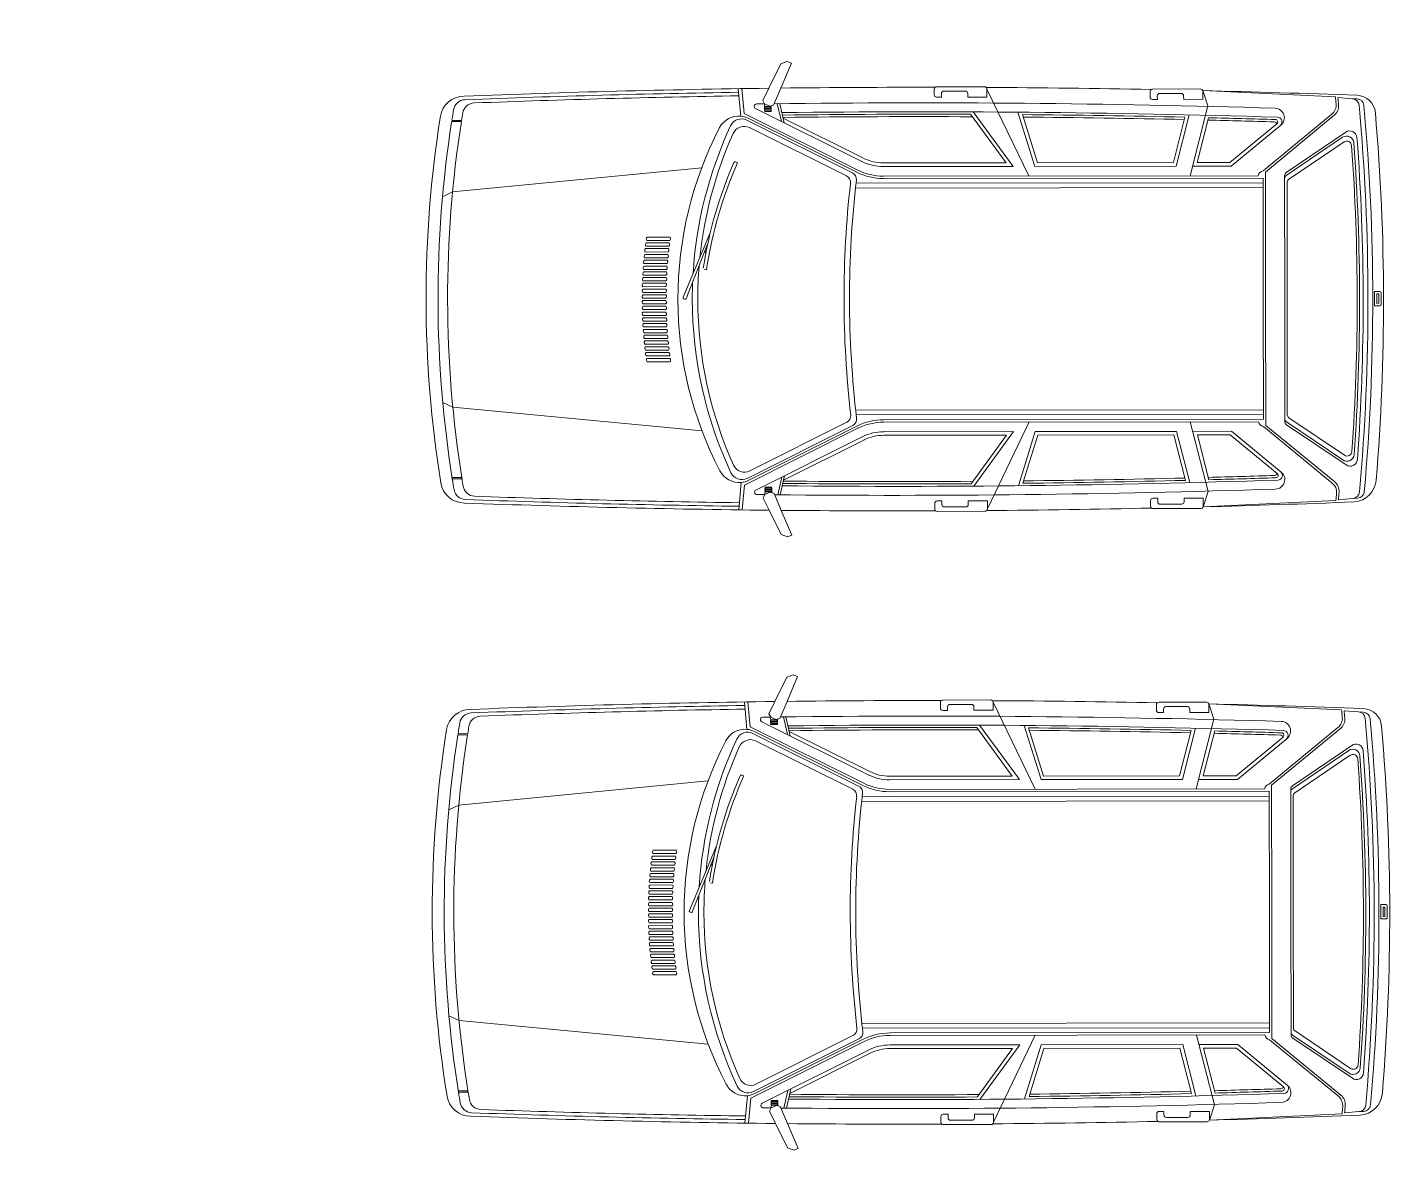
# Model space of a CAD drawing. Header units: millimetres. Extents: x 664 to 1534, y 1164 to 2765.
# Drawn here: x 689.17 to 694.86, y 1375.44 to 1380.21 of the extents above; entities that cross this region are included whole.
import ezdxf

# ---------------------------------------------------------------- set-up
doc = ezdxf.new("R2010")
doc.units = ezdxf.units.MM
doc.layers.get('0').update_dxf_attribs({"lineweight": 20})
doc.layers.add('Calçadas', color=7, linetype='Continuous', lineweight=13)

msp = doc.modelspace()

# ---------------------------------------------------------------- hatches: boundary and pattern name
at = {"layer": 'Calçadas'}
h = msp.add_hatch(dxfattribs=at)
h.set_pattern_fill('AR-SAND', color=256, scale=0.02, angle=-90, style=0)
h.set_pattern_definition([(307.5, (-540.2502, 1911.4388), (0.97882647, 0.03200063), [0, -0.77216, 0, -0.8636, 0, -0.8255]), (277.5, (-540.2502, 1911.4388), (1.4336502, -0.8990466), [0, -0.41656, 0, -0.69596, 0, -0.2667]), (237.5, (-540.2502, 1912.0636), (0.00287437, -1.58198474), [0, -0.254, 0, -0.9144, 0, -1.1938]), (227.5, (-540.2502, 1912.0636), (0.4458586, -1.5271129), [0, -0.127, 0, -0.59944, 0, -0.6858])])
h.paths.add_polyline_path([(683.4807, 1369.3206), (689.4807, 1358.0206), (689.4807, 1341.7749), (683.4807, 1330.7196), (683.4807, 1329.3387, 0.414214), (684.4807, 1328.3387), (684.9807, 1328.3387), (684.9807, 1328.6387), (684.9807, 1330.3387), (690.9807, 1341.3941), (690.9807, 1358.3941), (684.9807, 1369.6941), (684.9807, 1415.6941), (683.4807, 1415.6941)])
h.paths.add_polyline_path([(683.4807, 1294.8746), (684.9807, 1294.8746), (684.9807, 1323.3387), (684.4807, 1323.3387, 0.414214), (683.4807, 1322.3387)])

# ---------------------------------------------------------------- linework, layer by layer
for p, q in [((692.3463, 1380.0681), (692.3201, 1380.0575)), ((692.3647, 1380.0603), (692.3463, 1380.0681)), ((692.3201, 1380.0575), (692.2702, 1379.9562)), ((692.3647, 1380.0603), (692.3207, 1379.9568)), ((692.1532, 1379.8398), (692.1426, 1379.9544)), ((692.1672, 1379.8507), (692.1576, 1379.9546)), ((692.2702, 1379.9562), (692.2449, 1379.905)), ((692.3207, 1379.9568), (692.2904, 1379.8856)), ((692.9615, 1379.9524), (692.9615, 1379.9291)), ((693.1714, 1379.9626), (692.9714, 1379.9624)), ((693.1815, 1379.9527), (693.1815, 1379.9194)), ((693.1815, 1379.9527), (693.3568, 1379.5898)), ((694.0735, 1379.9531), (693.8735, 1379.9529)), ((692.2449, 1379.905), (692.2524, 1379.8907)), ((692.9915, 1379.9192), (692.9715, 1379.9192)), ((692.9915, 1379.9342), (692.9915, 1379.9192)), ((693.0915, 1379.9443), (693.0015, 1379.9442)), ((693.1015, 1379.9343), (693.1015, 1379.9193)), ((693.1815, 1379.9194), (693.1015, 1379.9193)), ((693.8635, 1379.9429), (693.8635, 1379.9196)), ((693.8936, 1379.9097), (693.8736, 1379.9096)), ((693.8935, 1379.9247), (693.8936, 1379.9097)), ((693.9935, 1379.9348), (693.9035, 1379.9347)), ((694.0035, 1379.9248), (694.0036, 1379.9098)), ((694.0836, 1379.9099), (694.0036, 1379.9098)), ((694.1044, 1379.8823), (694.0832, 1379.9463)), ((694.6375, 1379.9209), (694.0832, 1379.9463)), ((694.0835, 1379.9431), (694.0836, 1379.9099)), ((694.7076, 1379.9124), (694.6479, 1379.9176)), ((694.7075, 1379.9124), (694.7277, 1379.9116)), ((692.6445, 1379.6131), (692.1672, 1379.8507)), ((692.6623, 1379.6489), (692.2149, 1379.8717)), ((692.2523, 1379.8846), (692.2524, 1379.8907)), ((692.2745, 1379.8813), (692.2524, 1379.8907)), ((692.2789, 1379.8796), (692.2547, 1379.8796)), ((692.2784, 1379.8746), (692.2547, 1379.8746)), ((692.2784, 1379.8696), (692.2547, 1379.8696)), ((692.2784, 1379.8646), (692.2547, 1379.8646)), ((692.2784, 1379.8596), (692.2547, 1379.8596)), ((692.2745, 1379.8813), (692.2904, 1379.8856)), ((692.2809, 1379.8831), (692.2809, 1379.8816)), ((692.3058, 1379.8916), (692.3229, 1379.8179)), ((692.316, 1379.8917), (692.3345, 1379.8121)), ((693.2618, 1379.6447), (693.1134, 1379.8474)), ((693.2913, 1379.6297), (693.1247, 1379.8574)), ((693.3817, 1379.6298), (693.3111, 1379.8561)), ((693.3927, 1379.6449), (693.3299, 1379.8462)), ((694.0269, 1379.845), (693.9723, 1379.6305)), ((694.1044, 1379.8823), (694.0301, 1379.5906)), ((694.3352, 1379.6109), (694.6224, 1379.8478)), ((694.3453, 1379.6062), (694.6329, 1379.8435)), ((690.9862, 1379.8168), (690.9474, 1379.8168)), ((690.987, 1379.8218), (690.9488, 1379.8218)), ((692.6198, 1379.603), (692.1784, 1379.8228)), ((692.6376, 1379.6053), (692.1849, 1379.8307)), ((692.5952, 1379.5896), (692.1894, 1379.7916)), ((692.669, 1379.6623), (692.3301, 1379.831)), ((694.009, 1379.8354), (693.9607, 1379.6455)), ((694.1073, 1379.8331), (694.0596, 1379.6456)), ((694.1968, 1379.6458), (694.3931, 1379.8078)), ((694.2022, 1379.6308), (694.4096, 1379.8019)), ((694.4319, 1379.604), (694.6808, 1379.7727)), ((694.4319, 1379.592), (694.6674, 1379.7515)), ((694.4419, 1379.5746), (694.6738, 1379.7317)), ((690.9494, 1379.5231), (691.9904, 1379.6243)), ((692.1316, 1379.6487), (692.1398, 1379.6451)), ((692.7493, 1379.6441), (693.2618, 1379.6447)), ((692.7493, 1379.6291), (693.2913, 1379.6297)), ((693.3817, 1379.6298), (693.9723, 1379.6305)), ((693.3927, 1379.6449), (693.9607, 1379.6455)), ((694.0403, 1379.6306), (694.2022, 1379.6308)), ((694.0596, 1379.6456), (694.1968, 1379.6458)), ((692.6347, 1379.559), (694.3353, 1379.5609)), ((692.7493, 1379.5891), (694.3153, 1379.5909)), ((692.7493, 1379.5791), (694.3353, 1379.5809)), ((694.3353, 1379.5809), (694.3359, 1379.077)), ((694.3453, 1379.6062), (694.3459, 1379.077)), ((694.4253, 1379.5916), (694.4259, 1379.0771)), ((694.4353, 1379.5622), (694.4359, 1379.0771)), ((690.9494, 1379.5231), (690.9074, 1379.503)), ((692.6347, 1379.539), (694.3353, 1379.5409)), ((691.7619, 1379.3345), (691.8578, 1379.3346)), ((692.026, 1379.3527), (691.9126, 1379.0836)), ((691.7541, 1379.272), (691.8499, 1379.2721)), ((691.7554, 1379.286), (691.8513, 1379.2861)), ((691.7572, 1379.2962), (691.853, 1379.2963)), ((691.7585, 1379.3102), (691.8543, 1379.3103)), ((691.7606, 1379.3205), (691.8564, 1379.3206)), ((691.9236, 1379.0735), (692.015, 1379.3044)), ((691.7486, 1379.2133), (691.8444, 1379.2134)), ((691.7493, 1379.2236), (691.8451, 1379.2237)), ((691.7506, 1379.2376), (691.8465, 1379.2377)), ((691.7517, 1379.2478), (691.8475, 1379.2479)), ((691.753, 1379.2618), (691.8489, 1379.2619)), ((691.7461, 1379.1754), (691.8418, 1379.1755)), ((691.7461, 1379.1654), (691.842, 1379.1655)), ((691.7473, 1379.1993), (691.843, 1379.1994)), ((691.7474, 1379.1894), (691.8432, 1379.1895)), ((692.0007, 1379.1986), (692.0096, 1379.1973)), ((691.7436, 1379.1271), (691.8394, 1379.1272)), ((691.744, 1379.1026), (691.8397, 1379.1027)), ((691.7448, 1379.1514), (691.8406, 1379.1515)), ((691.7449, 1379.1411), (691.8408, 1379.1412)), ((691.7453, 1379.1166), (691.8411, 1379.1167)), ((694.801, 1379.1075), (694.8235, 1379.1076)), ((694.801, 1379.1075), (694.8011, 1379.0475)), ((694.8285, 1379.0526), (694.8285, 1379.1026)), ((691.7437, 1379.0792), (691.8395, 1379.0793)), ((691.7437, 1379.0688), (691.8395, 1379.0689)), ((691.744, 1379.0455), (691.8398, 1379.0456)), ((691.745, 1379.0932), (691.8408, 1379.0933)), ((691.745, 1379.0548), (691.8409, 1379.0549)), ((691.9153, 1379.077), (691.9236, 1379.0735)), ((694.3364, 1378.5731), (694.3359, 1379.077)), ((694.3465, 1378.5478), (694.3459, 1379.077)), ((694.4265, 1378.5626), (694.4259, 1379.0771)), ((694.4364, 1378.5921), (694.4359, 1379.0771)), ((694.8011, 1379.0475), (694.8235, 1379.0476)), ((694.811, 1379.0975), (694.8185, 1379.0976)), ((694.811, 1379.0975), (694.8111, 1379.0575)), ((694.8111, 1379.0575), (694.8185, 1379.0576)), ((694.8185, 1379.0576), (694.8185, 1379.0976)), ((691.7437, 1379.0209), (691.8395, 1379.021)), ((691.745, 1378.9966), (691.8408, 1378.9967)), ((691.7451, 1379.0069), (691.8409, 1379.007)), ((691.7454, 1379.0315), (691.8412, 1379.0316)), ((691.7463, 1378.9727), (691.8421, 1378.9728)), ((691.7464, 1378.9826), (691.8422, 1378.9827)), ((691.7476, 1378.9587), (691.8435, 1378.9588)), ((691.7476, 1378.9487), (691.8433, 1378.9488)), ((691.7489, 1378.9347), (691.8447, 1378.9348)), ((691.7497, 1378.9245), (691.8454, 1378.9246)), ((691.751, 1378.9105), (691.8468, 1378.9106)), ((691.7521, 1378.9003), (691.8479, 1378.9004)), ((691.7535, 1378.8863), (691.8493, 1378.8864)), ((691.7546, 1378.876), (691.8503, 1378.8762)), ((691.7559, 1378.862), (691.8517, 1378.8622)), ((691.7577, 1378.8518), (691.8535, 1378.8519)), ((691.7591, 1378.8378), (691.8549, 1378.8379)), ((691.7612, 1378.8276), (691.857, 1378.8277)), ((691.7625, 1378.8136), (691.8584, 1378.8137)), ((690.9504, 1378.6231), (690.9084, 1378.643)), ((690.9504, 1378.6231), (691.9917, 1378.5243)), ((692.6358, 1378.6111), (694.3364, 1378.6131)), ((692.6358, 1378.5911), (694.3364, 1378.5931)), ((692.6457, 1378.537), (692.169, 1378.2983)), ((692.6211, 1378.547), (692.1801, 1378.3262)), ((692.6389, 1378.5448), (692.1866, 1378.3183)), ((692.5963, 1378.5604), (692.191, 1378.3574)), ((692.7505, 1378.5712), (694.3364, 1378.5731)), ((692.7505, 1378.5612), (694.3165, 1378.563)), ((693.1835, 1378.1986), (693.358, 1378.5619)), ((694.1062, 1378.2711), (694.0313, 1378.5627)), ((694.3365, 1378.5431), (694.6242, 1378.3068)), ((694.3465, 1378.5478), (694.6346, 1378.3112)), ((694.4331, 1378.5623), (694.6689, 1378.4032)), ((694.4331, 1378.5502), (694.6824, 1378.3821)), ((694.443, 1378.5796), (694.6754, 1378.423)), ((692.6637, 1378.5013), (692.2167, 1378.2774)), ((692.6704, 1378.4879), (692.3319, 1378.3183)), ((692.7506, 1378.5212), (693.2926, 1378.5219)), ((692.7506, 1378.5062), (693.2631, 1378.5068)), ((693.2631, 1378.5068), (693.1152, 1378.3038)), ((693.2926, 1378.5219), (693.1265, 1378.2938)), ((693.3829, 1378.522), (693.3129, 1378.2955)), ((693.394, 1378.507), (693.3317, 1378.3055)), ((693.3829, 1378.522), (693.9736, 1378.5226)), ((693.394, 1378.507), (693.962, 1378.5076)), ((694.0108, 1378.3178), (693.962, 1378.5076)), ((694.0287, 1378.3083), (693.9736, 1378.5226)), ((694.0416, 1378.5227), (694.2034, 1378.5229)), ((694.0609, 1378.5077), (694.1981, 1378.5079)), ((694.1091, 1378.3204), (694.0609, 1378.5077)), ((694.1981, 1378.5079), (694.3948, 1378.3464)), ((694.2034, 1378.5229), (694.4113, 1378.3522)), ((690.9879, 1378.3295), (690.9491, 1378.3294)), ((690.9887, 1378.3245), (690.9505, 1378.3244)), ((692.1549, 1378.3092), (692.1446, 1378.1946)), ((692.3077, 1378.2577), (692.3246, 1378.3315)), ((692.3179, 1378.2576), (692.3362, 1378.3373)), ((692.169, 1378.2983), (692.1597, 1378.1944)), ((692.2469, 1378.2442), (692.2543, 1378.2585)), ((692.2722, 1378.1931), (692.2469, 1378.2442)), ((692.2542, 1378.2646), (692.2543, 1378.2585)), ((692.2763, 1378.2679), (692.2543, 1378.2585)), ((692.2802, 1378.2897), (692.2566, 1378.2896)), ((692.2803, 1378.2847), (692.2566, 1378.2846)), ((692.2803, 1378.2797), (692.2566, 1378.2796)), ((692.2803, 1378.2747), (692.2566, 1378.2746)), ((692.2808, 1378.2697), (692.2566, 1378.2696)), ((692.2763, 1378.2679), (692.2923, 1378.2636)), ((692.2828, 1378.2662), (692.2828, 1378.2677)), ((692.3227, 1378.1925), (692.2923, 1378.2636)), ((694.1062, 1378.2711), (694.0852, 1378.2071)), ((692.3223, 1378.0918), (692.2722, 1378.1931)), ((692.367, 1378.0892), (692.3227, 1378.1925)), ((692.9635, 1378.1984), (692.9634, 1378.2217)), ((692.9934, 1378.2317), (692.9734, 1378.2317)), ((693.1735, 1378.1887), (692.9735, 1378.1884)), ((692.9935, 1378.2167), (692.9934, 1378.2317)), ((693.0935, 1378.2068), (693.0035, 1378.2067)), ((693.1834, 1378.2319), (693.1034, 1378.2318)), ((693.1035, 1378.2168), (693.1034, 1378.2318)), ((693.1835, 1378.1987), (693.1834, 1378.2319)), ((693.8655, 1378.21), (693.8655, 1378.2333)), ((693.8955, 1378.2433), (693.8755, 1378.2433)), ((694.0755, 1378.2003), (693.8755, 1378.2)), ((693.8955, 1378.2283), (693.8955, 1378.2433)), ((693.9955, 1378.2184), (693.9055, 1378.2183)), ((694.0855, 1378.2435), (694.0055, 1378.2434)), ((694.0055, 1378.2284), (694.0055, 1378.2434)), ((694.6395, 1378.2338), (694.085, 1378.2071)), ((694.0855, 1378.2103), (694.0855, 1378.2435)), ((694.7095, 1378.2425), (694.6498, 1378.2371)), ((694.7095, 1378.2425), (694.7296, 1378.2433)), ((692.3486, 1378.0813), (692.3223, 1378.0918)), ((692.367, 1378.0892), (692.3486, 1378.0813)), ((692.3722, 1377.5059), (692.3459, 1377.4953)), ((692.3906, 1377.4981), (692.3722, 1377.5059)), ((692.3459, 1377.4953), (692.296, 1377.3939)), ((692.3906, 1377.4981), (692.3466, 1377.3946)), ((692.179, 1377.2775), (692.1685, 1377.3921)), ((692.1931, 1377.2885), (692.1835, 1377.3924)), ((692.296, 1377.3939), (692.2708, 1377.3428)), ((692.3466, 1377.3946), (692.3163, 1377.3234)), ((692.9873, 1377.3902), (692.9874, 1377.3669)), ((693.1973, 1377.4004), (692.9973, 1377.4002)), ((693.2073, 1377.3905), (693.3827, 1377.0276)), ((693.2073, 1377.3904), (693.2074, 1377.3572)), ((694.0994, 1377.3909), (693.8994, 1377.3907)), ((692.2708, 1377.3428), (692.2783, 1377.3285)), ((693.0174, 1377.3569), (692.9974, 1377.3569)), ((693.0174, 1377.3719), (693.0174, 1377.3569)), ((693.1173, 1377.3821), (693.0273, 1377.382)), ((693.1274, 1377.3721), (693.1274, 1377.3571)), ((693.2074, 1377.3572), (693.1274, 1377.3571)), ((693.8894, 1377.3807), (693.8894, 1377.3574)), ((693.9194, 1377.3474), (693.8994, 1377.3474)), ((693.9194, 1377.3624), (693.9194, 1377.3474)), ((694.0194, 1377.3725), (693.9294, 1377.3724)), ((694.0294, 1377.3626), (694.0294, 1377.3476)), ((694.1094, 1377.3477), (694.0294, 1377.3476)), ((694.6634, 1377.3587), (694.1091, 1377.384)), ((694.1303, 1377.3201), (694.1091, 1377.384)), ((694.1094, 1377.3809), (694.1094, 1377.3477)), ((694.7334, 1377.3501), (694.6738, 1377.3554)), ((694.7334, 1377.3501), (694.7536, 1377.3494)), ((692.6704, 1377.0508), (692.1931, 1377.2885)), ((692.6882, 1377.0866), (692.2408, 1377.3094)), ((692.2782, 1377.3224), (692.2783, 1377.3285)), ((692.3004, 1377.3191), (692.2783, 1377.3285)), ((692.3048, 1377.3174), (692.2806, 1377.3173)), ((692.3043, 1377.3124), (692.2806, 1377.3123)), ((692.3043, 1377.3074), (692.2806, 1377.3073)), ((692.3043, 1377.3024), (692.2806, 1377.3023)), ((692.3043, 1377.2974), (692.2806, 1377.2973)), ((692.3004, 1377.3191), (692.3163, 1377.3234)), ((692.3068, 1377.3208), (692.3068, 1377.3194)), ((692.3317, 1377.3294), (692.3488, 1377.2556)), ((692.3419, 1377.3295), (692.3604, 1377.2499)), ((693.2877, 1377.0825), (693.1393, 1377.2852)), ((693.3172, 1377.0675), (693.1506, 1377.2951)), ((693.4076, 1377.0676), (693.337, 1377.2939)), ((693.4186, 1377.0826), (693.3558, 1377.284)), ((694.0528, 1377.2828), (693.9982, 1377.0683)), ((694.1303, 1377.3201), (694.056, 1377.0284)), ((694.3611, 1377.0487), (694.6483, 1377.2856)), ((694.3711, 1377.044), (694.6587, 1377.2813)), ((691.0121, 1377.2546), (690.9733, 1377.2545)), ((691.0128, 1377.2596), (690.9747, 1377.2595)), ((692.6457, 1377.0408), (692.2042, 1377.2606)), ((692.6635, 1377.0431), (692.2108, 1377.2685)), ((692.621, 1377.0274), (692.2153, 1377.2294)), ((692.6949, 1377.1001), (692.356, 1377.2688)), ((694.0349, 1377.2732), (693.9866, 1377.0833)), ((694.1332, 1377.2709), (694.0855, 1377.0834)), ((694.2227, 1377.0835), (694.419, 1377.2455)), ((694.228, 1377.0686), (694.4355, 1377.2397)), ((694.4577, 1377.0418), (694.7067, 1377.2105)), ((694.4578, 1377.0297), (694.6933, 1377.1893)), ((694.4678, 1377.0124), (694.6997, 1377.1695)), ((690.9753, 1376.9609), (692.0163, 1377.0621)), ((692.1574, 1377.0865), (692.1657, 1377.0828)), ((692.7752, 1377.0819), (693.2877, 1377.0825)), ((692.7752, 1377.0669), (693.3172, 1377.0675)), ((693.4076, 1377.0676), (693.9982, 1377.0683)), ((693.4186, 1377.0826), (693.9866, 1377.0833)), ((694.0662, 1377.0684), (694.228, 1377.0686)), ((694.0855, 1377.0834), (694.2227, 1377.0835)), ((692.6606, 1376.9967), (694.3612, 1376.9987)), ((692.7752, 1377.0269), (694.3412, 1377.0287)), ((692.7752, 1377.0169), (694.3612, 1377.0187)), ((694.3612, 1377.0187), (694.3617, 1376.5148)), ((694.3711, 1377.044), (694.3717, 1376.5148)), ((694.4512, 1377.0294), (694.4517, 1376.5149)), ((694.4612, 1376.9999), (694.4617, 1376.5149)), ((690.9753, 1376.9609), (690.9333, 1376.9408)), ((692.6606, 1376.9767), (694.3612, 1376.9787)), ((691.7878, 1376.7722), (691.8837, 1376.7723)), ((692.0519, 1376.7904), (691.9385, 1376.5214)), ((691.78, 1376.7098), (691.8758, 1376.7099)), ((691.7813, 1376.7238), (691.8771, 1376.7239)), ((691.7831, 1376.734), (691.8789, 1376.7341)), ((691.7844, 1376.748), (691.8802, 1376.7481)), ((691.7865, 1376.7582), (691.8823, 1376.7583)), ((691.9495, 1376.5113), (692.0409, 1376.7421)), ((691.7745, 1376.6511), (691.8703, 1376.6512)), ((691.7752, 1376.6613), (691.871, 1376.6614)), ((691.7765, 1376.6753), (691.8723, 1376.6754)), ((691.7776, 1376.6856), (691.8734, 1376.6857)), ((691.7789, 1376.6996), (691.8747, 1376.6997)), ((691.7719, 1376.6131), (691.8677, 1376.6133)), ((691.772, 1376.6032), (691.8679, 1376.6033)), ((691.7732, 1376.6371), (691.8689, 1376.6372)), ((691.7733, 1376.6271), (691.8691, 1376.6273)), ((692.0266, 1376.6364), (692.0355, 1376.6351)), ((691.7695, 1376.5649), (691.8653, 1376.565)), ((691.7698, 1376.5403), (691.8656, 1376.5404)), ((691.7707, 1376.5892), (691.8665, 1376.5893)), ((691.7708, 1376.5789), (691.8666, 1376.579)), ((691.7712, 1376.5543), (691.867, 1376.5544)), ((694.8269, 1376.5453), (694.827, 1376.4853)), ((694.8269, 1376.5453), (694.8493, 1376.5453)), ((694.8544, 1376.4903), (694.8544, 1376.5403)), ((691.7696, 1376.517), (691.8653, 1376.5171)), ((691.7696, 1376.5066), (691.8653, 1376.5067)), ((691.7699, 1376.4832), (691.8657, 1376.4834)), ((691.7709, 1376.531), (691.8667, 1376.5311)), ((691.7709, 1376.4926), (691.8667, 1376.4927)), ((691.9412, 1376.5148), (691.9495, 1376.5113)), ((694.3623, 1376.0108), (694.3617, 1376.5148)), ((694.3724, 1375.9856), (694.3717, 1376.5148)), ((694.4523, 1376.0004), (694.4517, 1376.5149)), ((694.4623, 1376.0298), (694.4617, 1376.5149)), ((694.827, 1376.4853), (694.8494, 1376.4853)), ((694.8369, 1376.5353), (694.8369, 1376.4953)), ((694.8369, 1376.5353), (694.8444, 1376.5353)), ((694.8369, 1376.4953), (694.8444, 1376.4953)), ((694.8444, 1376.4953), (694.8444, 1376.5353)), ((691.7696, 1376.4587), (691.8654, 1376.4588)), ((691.7709, 1376.4344), (691.8667, 1376.4345)), ((691.771, 1376.4447), (691.8668, 1376.4448)), ((691.7713, 1376.4692), (691.8671, 1376.4694)), ((691.7722, 1376.4204), (691.8681, 1376.4205)), ((691.7722, 1376.4104), (691.8679, 1376.4105)), ((691.7734, 1376.3865), (691.8692, 1376.3866)), ((691.7735, 1376.3964), (691.8693, 1376.3965)), ((691.7748, 1376.3725), (691.8706, 1376.3726)), ((691.7755, 1376.3622), (691.8713, 1376.3624)), ((691.7769, 1376.3482), (691.8727, 1376.3484)), ((691.778, 1376.338), (691.8738, 1376.3381)), ((691.7793, 1376.324), (691.8752, 1376.3241)), ((691.7805, 1376.3138), (691.8762, 1376.3139)), ((691.7818, 1376.2998), (691.8776, 1376.2999)), ((691.7836, 1376.2896), (691.8794, 1376.2897)), ((691.7849, 1376.2756), (691.8808, 1376.2757)), ((691.7871, 1376.2654), (691.8829, 1376.2655)), ((691.7884, 1376.2514), (691.8843, 1376.2515)), ((690.9763, 1376.0609), (690.9343, 1376.0808)), ((690.9763, 1376.0609), (692.0176, 1375.9621)), ((692.6617, 1376.0489), (694.3623, 1376.0508)), ((692.6617, 1376.0289), (694.3623, 1376.0308)), ((692.6716, 1375.9748), (692.1949, 1375.7361)), ((692.6469, 1375.9848), (692.206, 1375.764)), ((692.6647, 1375.9825), (692.2125, 1375.7561)), ((692.6222, 1375.9982), (692.2169, 1375.7952)), ((692.7764, 1376.009), (694.3623, 1376.0108)), ((692.7764, 1375.999), (694.3423, 1376.0008)), ((693.2094, 1375.6364), (693.3838, 1375.9997)), ((694.1321, 1375.7089), (694.0572, 1376.0005)), ((694.3624, 1375.9808), (694.6501, 1375.7446)), ((694.3724, 1375.9856), (694.6605, 1375.7489)), ((694.4589, 1376), (694.6948, 1375.841)), ((694.459, 1375.988), (694.7083, 1375.8199)), ((694.4689, 1376.0174), (694.7012, 1375.8608)), ((692.6895, 1375.939), (692.2426, 1375.7152)), ((692.6963, 1375.9256), (692.3577, 1375.7561)), ((692.7764, 1375.959), (693.3185, 1375.9596)), ((692.7765, 1375.944), (693.289, 1375.9446)), ((693.289, 1375.9446), (693.141, 1375.7415)), ((693.3185, 1375.9596), (693.1524, 1375.7316)), ((693.4088, 1375.9597), (693.3388, 1375.7333)), ((693.4199, 1375.9447), (693.3576, 1375.7432)), ((693.4088, 1375.9597), (693.9995, 1375.9604)), ((693.4199, 1375.9447), (693.9879, 1375.9454)), ((694.0366, 1375.7556), (693.9879, 1375.9454)), ((694.0546, 1375.7461), (693.9995, 1375.9604)), ((694.0675, 1375.9605), (694.2293, 1375.9607)), ((694.0868, 1375.9455), (694.224, 1375.9457)), ((694.1349, 1375.7581), (694.0868, 1375.9455)), ((694.224, 1375.9457), (694.4207, 1375.7841)), ((694.2293, 1375.9607), (694.4372, 1375.79)), ((691.0138, 1375.7672), (690.975, 1375.7672)), ((691.0146, 1375.7622), (690.9764, 1375.7622)), ((692.1808, 1375.747), (692.1705, 1375.6324)), ((692.3336, 1375.6955), (692.3505, 1375.7693)), ((692.3438, 1375.6954), (692.3621, 1375.7751)), ((692.1949, 1375.7361), (692.1855, 1375.6322)), ((692.2727, 1375.682), (692.2802, 1375.6963)), ((692.28, 1375.7023), (692.2802, 1375.6963)), ((692.3022, 1375.7057), (692.2802, 1375.6963)), ((692.3061, 1375.7274), (692.2824, 1375.7274)), ((692.3061, 1375.7224), (692.2824, 1375.7224)), ((692.3061, 1375.7174), (692.2824, 1375.7174)), ((692.3061, 1375.7124), (692.2825, 1375.7124)), ((692.3067, 1375.7074), (692.2825, 1375.7074)), ((692.3022, 1375.7057), (692.3182, 1375.7014)), ((692.3087, 1375.704), (692.3087, 1375.7054)), ((692.3486, 1375.6303), (692.3182, 1375.7014)), ((694.1321, 1375.7089), (694.1111, 1375.6449)), ((692.2981, 1375.6308), (692.2727, 1375.682)), ((692.3482, 1375.5296), (692.2981, 1375.6308)), ((692.3929, 1375.5269), (692.3486, 1375.6303)), ((692.9894, 1375.6362), (692.9893, 1375.6595)), ((693.0193, 1375.6695), (692.9993, 1375.6695)), ((693.1994, 1375.6264), (692.9994, 1375.6262)), ((693.0193, 1375.6545), (693.0193, 1375.6695)), ((693.1193, 1375.6446), (693.0293, 1375.6445)), ((693.2093, 1375.6697), (693.1293, 1375.6696)), ((693.1293, 1375.6546), (693.1293, 1375.6696)), ((693.2094, 1375.6365), (693.2093, 1375.6697)), ((693.8914, 1375.6478), (693.8914, 1375.671)), ((693.9214, 1375.6811), (693.9014, 1375.6811)), ((694.1014, 1375.638), (693.9014, 1375.6378)), ((693.9214, 1375.6661), (693.9214, 1375.6811)), ((694.0214, 1375.6562), (693.9314, 1375.6561)), ((694.1114, 1375.6813), (694.0314, 1375.6812)), ((694.0314, 1375.6662), (694.0314, 1375.6812)), ((694.6654, 1375.6715), (694.1109, 1375.6449)), ((694.1114, 1375.648), (694.1114, 1375.6813)), ((694.7354, 1375.6803), (694.6757, 1375.6749)), ((694.7354, 1375.6803), (694.7555, 1375.681)), ((692.3745, 1375.5191), (692.3482, 1375.5296)), ((692.3929, 1375.5269), (692.3745, 1375.5191))]:
    msp.add_line(p, q)
for centre, radius, start, end in [((692.9083, 1330.812), 49.1483, 90.74391, 92.22845), ((692.9083, 1330.812), 49.1483, 89.93352, 90.68498), ((692.9715, 1379.9524), 0.01, 128.0216, 180.066), ((692.9715, 1379.9524), 0.01, 90.066, 128.0216), ((693.1715, 1379.9526), 0.01, 43.9208, 90.066), ((692.9083, 1330.812), 49.1483, 88.88156, 89.68478), ((693.1715, 1379.9526), 0.01, 0.066, 43.9208), ((693.8735, 1379.9429), 0.01, 90.066, 126.2838), ((694.0735, 1379.9431), 0.01, 18.3775, 90.066), ((690.9973, 1379.8232), 0.1, 90.066, 170.9893), ((691.003, 1379.8583), 0.05, 92.2246, 170.5598), ((691.0413, 1379.8448), 0.05, 92.1805, 170.6458), ((692.9083, 1330.812), 49.1333, 90.8913, 92.22459), ((692.9083, 1330.812), 49.1183, 90.88996, 92.18051), ((692.8982, 1330.812), 49.0833, 88.26376, 90.70656), ((692.9715, 1379.9292), 0.01, 180.066, 270.066), ((693.0015, 1379.9342), 0.01, 90.066, 180.066), ((693.0915, 1379.9343), 0.01, 0.066, 90.066), ((693.8735, 1379.9429), 0.01, 126.2838, 180.066), ((693.8735, 1379.9196), 0.01, 180.066, 270.066), ((693.9035, 1379.9247), 0.01, 90.066, 180.066), ((693.9935, 1379.9248), 0.01, 0.066, 90.066), ((694.0735, 1379.9431), 0.01, 0.066, 18.3775), ((692.9083, 1330.812), 49.1483, 87.87851, 88.63038), ((685.7874, 1379.0671), 8.8912, 5.3169, 5.5102), ((685.7874, 1379.0671), 8.9012, 5.28263, 5.48245), ((694.7064, 1379.8824), 0.03, 5.2225, 87.9013), ((694.7247, 1379.8467), 0.08, 4.9849, 87.8785), ((694.7266, 1379.8816), 0.03, 5.2061, 87.8778), ((695.6928, 1379.0786), 4.8542, 170.9893, 189.1427), ((695.6928, 1379.0786), 4.8042, 170.5598, 171.0728), ((695.6928, 1379.0786), 4.7642, 170.6458, 171.0248), ((692.1448, 1379.7502), 0.09, 84.6596, 152.6356), ((692.1448, 1379.7502), 0.09, 63.5314, 84.6596), ((692.2193, 1379.8806), 0.01, 90.7927, 243.5314), ((692.8982, 1330.812), 49.0833, 90.75414, 90.79269), ((692.2547, 1379.8771), 0.0025, 90.066, 270.066), ((692.2547, 1379.8721), 0.0025, 90.066, 270.066), ((692.2547, 1379.8671), 0.0025, 90.066, 270.066), ((692.2547, 1379.8621), 0.0025, 90.066, 270.066), ((692.2573, 1379.8846), 0.005, 179.1518, 270.066), ((692.2784, 1379.8771), 0.0025, 270.066, 90.066), ((692.2784, 1379.8721), 0.0025, 270.066, 90.066), ((692.2784, 1379.8671), 0.0025, 270.066, 90.066), ((692.2784, 1379.8621), 0.0025, 270.066, 90.066), ((692.2789, 1379.8816), 0.002, 270.066, 0.066), ((692.9083, 1330.7994), 49.0583, 88.26347, 90.68155), ((692.9083, 1330.7994), 49.0483, 89.76032, 90.67899), ((692.9083, 1330.7994), 49.0383, 89.75169, 90.67642), ((692.9083, 1330.7994), 49.0483, 88.71406, 89.50734), ((694.3842, 1379.8328), 0.04, 309.5229, 88.2638), ((694.5906, 1379.8864), 0.05, 309.5229, 5.3169), ((694.601, 1379.8821), 0.05, 309.5229, 5.2826), ((685.7874, 1379.0671), 8.9862, 0.06601, 5.22254), ((685.7874, 1379.0671), 9.0062, 0.06601, 5.20611), ((685.7874, 1379.0671), 9.0512, 0.06601, 4.9849), ((695.6928, 1379.0786), 4.8042, 171.1815, 189.1427), ((695.6928, 1379.0786), 4.7642, 171.0857, 189.1427), ((690.9474, 1379.8148), 0.002, 90.066, 171.1815), ((690.9488, 1379.8238), 0.002, 171.0728, 270.066), ((693.4474, 1379.076), 1.5567, 152.6356, 180.066), ((693.6631, 1379.0762), 1.7124, 155.0277, 176.4735), ((692.1561, 1379.7781), 0.05, 63.5314, 155.0277), ((692.1671, 1379.7469), 0.05, 63.5314, 155.853), ((692.9083, 1330.7994), 49.0383, 88.71676, 89.50359), ((692.915, 1330.7994), 49.0383, 88.28565, 88.60974), ((692.9083, 1330.7994), 49.0483, 88.27232, 88.5992), ((694.3818, 1379.8058), 0.01, 4.7978, 88.2857), ((694.3867, 1379.8155), 0.01, 309.5229, 88.2723), ((694.3943, 1379.8152), 0.02, 309.5229, 88.2635), ((693.6631, 1379.0762), 1.6894, 155.853, 174.1101), ((694.6842, 1379.7267), 0.03, 4.2397, 124.1163), ((694.6851, 1379.7152), 0.02, 4.1656, 124.1163), ((694.6977, 1379.7479), 0.03, 4.3688, 124.1163), ((685.7874, 1379.0671), 8.9512, 0.06601, 4.23965), ((685.7874, 1379.0671), 8.9662, 0.06601, 4.36876), ((685.7874, 1379.0671), 8.9412, 0.06601, 4.16556), ((693.7678, 1378.9289), 1.7926, 156.4149, 171.1604), ((693.762, 1378.9306), 1.7726, 156.229, 171.3464), ((692.1295, 1379.6441), 0.005, 66.2547, 156.4149), ((692.7491, 1379.8291), 0.24, 243.5314, 270.066), ((692.7491, 1379.8291), 0.2, 243.5314, 270.066), ((692.7491, 1379.8291), 0.185, 243.5314, 270.066), ((694.3408, 1379.5855), 0.0261, 102.195, 167.9371), ((696.8652, 1379.0799), 4.2805, 173.5687, 180.066), ((692.5818, 1379.5627), 0.03, 353.5687, 63.5314), ((696.8652, 1379.0799), 4.2575, 173.3538, 180.066), ((692.6065, 1379.5761), 0.03, 353.3538, 63.5314), ((692.7491, 1379.8291), 0.25, 243.5314, 270.066), ((694.4403, 1379.5916), 0.015, 124.1163, 180.066), ((694.4403, 1379.5795), 0.015, 124.1163, 180.066), ((694.4503, 1379.5622), 0.015, 124.1163, 180.066), ((691.7694, 1379.3267), 0.0108, 133.9325, 215.3445), ((691.8491, 1379.3283), 0.0107, 313.2004, 35.6306), ((691.7629, 1379.2782), 0.0108, 133.9325, 215.3445), ((691.766, 1379.3025), 0.0108, 133.9325, 215.3445), ((691.8426, 1379.2799), 0.0107, 313.2004, 35.6306), ((691.8457, 1379.3041), 0.0107, 313.2004, 35.6306), ((692.0106, 1379.274), 0.005, 171.1604, 261.3207), ((691.7561, 1379.2056), 0.0108, 133.9325, 215.3445), ((691.7581, 1379.2298), 0.0108, 133.9325, 215.3445), ((691.7605, 1379.254), 0.0108, 133.9325, 215.3445), ((691.8357, 1379.2072), 0.0107, 313.2004, 35.6306), ((691.8378, 1379.2315), 0.0107, 313.2004, 35.6306), ((691.8402, 1379.2557), 0.0107, 313.2004, 35.6306), ((693.6631, 1379.0762), 1.6894, 175.3121, 180.066), ((691.7536, 1379.1576), 0.0108, 133.9325, 215.3445), ((691.7548, 1379.1816), 0.0108, 133.9325, 215.3445), ((691.8333, 1379.1593), 0.0107, 313.2004, 35.6306), ((691.8345, 1379.1833), 0.0107, 313.2004, 35.6306), ((691.7524, 1379.1334), 0.0108, 133.9325, 215.3445), ((691.7528, 1379.1088), 0.0108, 133.9325, 215.3445), ((691.8321, 1379.135), 0.0107, 313.2004, 35.6306), ((691.8324, 1379.1104), 0.0107, 313.2004, 35.6306), ((693.6631, 1379.0762), 1.7124, 177.6818, 180.066), ((694.8235, 1379.1026), 0.005, 0.066, 90.066), ((691.7525, 1379.0854), 0.0108, 133.9325, 215.3445), ((691.7525, 1379.0626), 0.0108, 144.7875, 226.1995), ((691.7528, 1379.0393), 0.0108, 144.7875, 226.1995), ((691.8321, 1379.0871), 0.0107, 313.2004, 35.6306), ((691.8322, 1379.0611), 0.0107, 324.5014, 46.9316), ((691.8325, 1379.0378), 0.0107, 324.5014, 46.9316), ((693.4474, 1379.076), 1.5567, 180.066, 207.4964), ((691.9172, 1379.0816), 0.005, 157.1443, 247.1443), ((693.6631, 1379.0762), 1.7124, 180.066, 205.1043), ((693.6631, 1379.0762), 1.6894, 180.066, 204.279), ((696.8652, 1379.0799), 4.2805, 180.066, 186.5633), ((696.8652, 1379.0799), 4.2575, 180.066, 186.7782), ((685.7874, 1379.0671), 8.9412, 355.96647, 0.06601), ((685.7874, 1379.0671), 8.9512, 355.89238, 0.06601), ((685.7874, 1379.0671), 8.9662, 355.76327, 0.06601), ((685.7874, 1379.0671), 8.9862, 354.90949, 0.06601), ((685.7874, 1379.0671), 9.0062, 354.92592, 0.06601), ((685.7874, 1379.0671), 9.0512, 355.25973, 0.06601), ((694.8235, 1379.0526), 0.005, 270.066, 0.066), ((691.7525, 1379.0147), 0.0108, 144.7875, 226.1995), ((691.7538, 1378.9904), 0.0108, 144.7875, 226.1995), ((691.8322, 1379.0132), 0.0107, 324.5014, 46.9316), ((691.8335, 1378.9889), 0.0107, 324.5014, 46.9316), ((691.7551, 1378.9664), 0.0108, 144.7875, 226.1995), ((691.7564, 1378.9425), 0.0108, 144.7875, 226.1995), ((691.8348, 1378.965), 0.0107, 324.5014, 46.9316), ((691.836, 1378.941), 0.0107, 324.5014, 46.9316), ((691.7585, 1378.9183), 0.0108, 144.7875, 226.1995), ((691.7609, 1378.894), 0.0108, 144.7875, 226.1995), ((691.7634, 1378.8698), 0.0108, 144.7875, 226.1995), ((691.8382, 1378.9168), 0.0107, 324.5014, 46.9316), ((691.8406, 1378.8926), 0.0107, 324.5014, 46.9316), ((691.8431, 1378.8684), 0.0107, 324.5014, 46.9316), ((691.7665, 1378.8456), 0.0108, 144.7875, 226.1995), ((691.77, 1378.8214), 0.0108, 144.7875, 226.1995), ((691.8462, 1378.8441), 0.0107, 324.5014, 46.9316), ((691.8497, 1378.8199), 0.0107, 324.5014, 46.9316), ((692.5829, 1378.5872), 0.03, 296.6006, 6.5633), ((694.4514, 1378.5921), 0.015, 180.066, 236.0157), ((692.6076, 1378.5739), 0.03, 296.6006, 6.7782), ((692.7508, 1378.3212), 0.25, 90.066, 116.6006), ((692.7508, 1378.3212), 0.24, 90.066, 116.6006), ((694.3419, 1378.5685), 0.0261, 192.195, 257.9371), ((694.4414, 1378.5747), 0.015, 180.066, 236.0157), ((694.4415, 1378.5626), 0.015, 180.066, 236.0157), ((692.7508, 1378.3212), 0.2, 90.066, 116.6006), ((692.7508, 1378.3212), 0.185, 90.066, 116.6006), ((694.6857, 1378.4281), 0.03, 236.0157, 355.8924), ((694.6865, 1378.4396), 0.02, 236.0157, 355.9665), ((692.1687, 1378.4021), 0.05, 204.279, 296.6006), ((694.6992, 1378.407), 0.03, 236.0157, 355.7633), ((690.999, 1378.3232), 0.1, 189.1427, 270.066), ((690.999, 1378.3232), 0.1, 189.1427, 270.066), ((690.9491, 1378.3314), 0.002, 188.9505, 270.066), ((690.9505, 1378.3224), 0.002, 90.066, 189.0592), ((695.6928, 1379.0786), 4.8042, 189.0592, 189.5722), ((695.6928, 1379.0786), 4.7642, 189.1072, 189.4863), ((692.1463, 1378.3988), 0.09, 207.4964, 275.4724), ((692.1577, 1378.3709), 0.05, 205.1043, 296.6006), ((692.1463, 1378.3988), 0.09, 275.4724, 296.6006), ((692.797, 1427.3511), 49.0583, 269.45048, 271.86856), ((692.797, 1427.3511), 49.0483, 269.45304, 270.37171), ((692.797, 1427.3511), 49.0383, 269.45561, 270.38034), ((692.797, 1427.3511), 49.0483, 270.62469, 271.41797), ((692.797, 1427.3511), 49.0383, 270.62844, 271.41527), ((692.8038, 1427.3512), 49.0383, 271.52229, 271.84638), ((692.797, 1427.3511), 49.0483, 271.53283, 271.8597), ((694.3835, 1378.3483), 0.01, 271.8464, 355.3343), ((694.3859, 1378.3213), 0.04, 271.8683, 50.6091), ((694.3884, 1378.3387), 0.01, 271.8597, 50.6091), ((694.396, 1378.3389), 0.02, 271.8686, 50.6091), ((694.5925, 1378.2682), 0.05, 354.8151, 50.6091), ((694.6029, 1378.2725), 0.05, 354.8494, 50.6091), ((694.708, 1378.3274), 0.1, 274.3997, 355.2597), ((691.0048, 1378.288), 0.05, 189.5722, 267.9074), ((691.0431, 1378.3016), 0.05, 189.4863, 267.9515), ((692.797, 1427.3386), 49.1183, 267.95151, 269.24207), ((692.2212, 1378.2685), 0.01, 116.6006, 269.3393), ((692.787, 1427.3386), 49.0833, 269.33934, 269.37789), ((692.2566, 1378.2871), 0.0025, 90.066, 270.066), ((692.2566, 1378.2821), 0.0025, 90.066, 270.066), ((692.2566, 1378.2771), 0.0025, 90.066, 270.066), ((692.2566, 1378.2721), 0.0025, 90.066, 270.066), ((692.2592, 1378.2646), 0.005, 90.066, 180.9802), ((692.2802, 1378.2872), 0.0025, 270.066, 90.066), ((692.2803, 1378.2822), 0.0025, 270.066, 90.066), ((692.2803, 1378.2772), 0.0025, 270.066, 90.066), ((692.2803, 1378.2722), 0.0025, 270.066, 90.066), ((692.2808, 1378.2677), 0.002, 0.066, 90.066), ((692.787, 1427.3386), 49.0833, 269.42547, 271.86827), ((685.7874, 1379.0671), 8.8912, 354.62182, 354.81513), ((685.7874, 1379.0671), 8.9012, 354.64958, 354.8494), ((694.7083, 1378.2725), 0.03, 272.2307, 354.9095), ((694.7285, 1378.2733), 0.03, 272.2542, 354.9259), ((692.797, 1427.3386), 49.1483, 267.90358, 269.38812), ((692.797, 1427.3386), 49.1333, 267.90744, 269.24073), ((692.797, 1427.3386), 49.1483, 269.44705, 270.19851), ((692.9734, 1378.2217), 0.01, 90.066, 180.066), ((692.9735, 1378.1984), 0.01, 180.066, 232.1104), ((692.9735, 1378.1984), 0.01, 232.1104, 270.066), ((693.0035, 1378.2167), 0.01, 180.066, 270.066), ((693.0935, 1378.2168), 0.01, 270.066, 0.066), ((693.1735, 1378.1987), 0.01, 270.066, 316.2112), ((692.797, 1427.3386), 49.1483, 270.44725, 271.25047), ((693.1735, 1378.1987), 0.01, 316.2112, 0.066), ((693.8755, 1378.2333), 0.01, 90.066, 180.066), ((693.8755, 1378.21), 0.01, 180.066, 233.8482), ((693.8755, 1378.21), 0.01, 233.8482, 270.066), ((693.9055, 1378.2283), 0.01, 180.066, 270.066), ((693.9955, 1378.2284), 0.01, 270.066, 0.066), ((694.0755, 1378.2103), 0.01, 270.066, 341.7545), ((692.797, 1427.3386), 49.1483, 271.50165, 272.23727), ((694.0755, 1378.2103), 0.01, 341.7545, 0.066), ((692.9341, 1328.2498), 49.1483, 90.74391, 92.22845), ((692.9341, 1328.2498), 49.1483, 89.93352, 90.68498), ((692.9973, 1377.3902), 0.01, 128.0216, 180.066), ((692.9973, 1377.3902), 0.01, 90.066, 128.0216), ((693.1973, 1377.3904), 0.01, 43.9208, 90.066), ((693.1973, 1377.3904), 0.01, 0.066, 43.9208), ((692.9341, 1328.2498), 49.1483, 88.88156, 89.68478), ((693.8994, 1377.3807), 0.01, 90.066, 126.2838), ((694.0994, 1377.3809), 0.01, 18.3775, 90.066), ((691.0232, 1377.2609), 0.1, 90.066, 170.9893), ((691.0289, 1377.2961), 0.05, 92.2246, 170.5598), ((692.9341, 1328.2498), 49.1333, 90.8913, 92.22459), ((692.9341, 1328.2498), 49.1183, 90.88996, 92.18051), ((692.9974, 1377.3669), 0.01, 180.066, 270.066), ((693.0274, 1377.372), 0.01, 90.066, 180.066), ((693.1174, 1377.3721), 0.01, 0.066, 90.066), ((693.8994, 1377.3807), 0.01, 126.2838, 180.066), ((693.8994, 1377.3574), 0.01, 180.066, 270.066), ((693.9294, 1377.3624), 0.01, 90.066, 180.066), ((694.0194, 1377.3625), 0.01, 0.066, 90.066), ((692.9341, 1328.2498), 49.1483, 87.87851, 88.63038), ((694.0994, 1377.3809), 0.01, 0.066, 18.3775), ((685.8133, 1376.5049), 8.8912, 5.3169, 5.5102), ((685.8133, 1376.5049), 8.9012, 5.28263, 5.48245), ((694.7323, 1377.3202), 0.03, 5.2225, 87.9013), ((694.7506, 1377.2845), 0.08, 4.9849, 87.8785), ((694.7525, 1377.3194), 0.03, 5.2061, 87.8778), ((695.7187, 1376.5163), 4.8542, 170.9893, 189.1427), ((695.7187, 1376.5163), 4.8042, 170.5598, 171.0728), ((695.7187, 1376.5163), 4.7642, 170.6458, 171.0248), ((691.0672, 1377.2826), 0.05, 92.1805, 170.6458), ((692.1707, 1377.1879), 0.09, 84.6596, 152.6356), ((692.1707, 1377.1879), 0.09, 63.5314, 84.6596), ((692.2452, 1377.3184), 0.01, 90.7927, 243.5314), ((692.9241, 1328.2498), 49.0833, 90.75414, 90.79269), ((692.2806, 1377.3148), 0.0025, 90.066, 270.066), ((692.2806, 1377.3098), 0.0025, 90.066, 270.066), ((692.2806, 1377.3048), 0.0025, 90.066, 270.066), ((692.2806, 1377.2998), 0.0025, 90.066, 270.066), ((692.2832, 1377.3223), 0.005, 179.1518, 270.066), ((692.3043, 1377.3149), 0.0025, 270.066, 90.066), ((692.3043, 1377.3099), 0.0025, 270.066, 90.066), ((692.3043, 1377.3049), 0.0025, 270.066, 90.066), ((692.3043, 1377.2999), 0.0025, 270.066, 90.066), ((692.3048, 1377.3194), 0.002, 270.066, 0.066), ((692.9241, 1328.2498), 49.0833, 88.26376, 90.70656), ((692.9342, 1328.2372), 49.0583, 88.26347, 90.68155), ((692.9342, 1328.2372), 49.0483, 89.76032, 90.67899), ((692.9342, 1328.2372), 49.0483, 88.71406, 89.50734), ((694.4101, 1377.2706), 0.04, 309.5229, 88.2638), ((694.6165, 1377.3242), 0.05, 309.5229, 5.3169), ((694.6269, 1377.3198), 0.05, 309.5229, 5.2826), ((685.8133, 1376.5049), 8.9862, 0.06601, 5.22254), ((685.8133, 1376.5049), 9.0062, 0.06601, 5.20611), ((685.8133, 1376.5049), 9.0512, 0.06601, 4.9849), ((695.7187, 1376.5163), 4.8042, 171.1815, 189.1427), ((695.7187, 1376.5163), 4.7642, 171.0857, 189.1427), ((690.9733, 1377.2525), 0.002, 90.066, 171.1815), ((690.9747, 1377.2615), 0.002, 171.0728, 270.066), ((693.4733, 1376.5137), 1.5567, 152.6356, 180.066), ((693.6889, 1376.514), 1.7124, 155.0277, 176.4735), ((692.182, 1377.2158), 0.05, 63.5314, 155.0277), ((692.193, 1377.1846), 0.05, 63.5314, 155.853), ((692.9342, 1328.2372), 49.0383, 89.75169, 90.67642), ((692.9342, 1328.2372), 49.0383, 88.71676, 89.50359), ((692.9409, 1328.2372), 49.0383, 88.28565, 88.60974), ((692.9342, 1328.2372), 49.0483, 88.27232, 88.5992), ((694.4077, 1377.2436), 0.01, 4.7978, 88.2857), ((694.4126, 1377.2532), 0.01, 309.5229, 88.2723), ((694.4202, 1377.253), 0.02, 309.5229, 88.2635), ((693.6889, 1376.514), 1.6894, 155.853, 174.1101), ((694.7101, 1377.1645), 0.03, 4.2397, 124.1163), ((694.7109, 1377.1529), 0.02, 4.1656, 124.1163), ((694.7235, 1377.1856), 0.03, 4.3688, 124.1163), ((685.8133, 1376.5049), 8.9512, 0.06601, 4.23965), ((685.8133, 1376.5049), 8.9662, 0.06601, 4.36876), ((685.8133, 1376.5049), 8.9412, 0.06601, 4.16556), ((693.7937, 1376.3667), 1.7926, 156.4149, 171.1604), ((693.7878, 1376.3684), 1.7726, 156.229, 171.3464), ((692.1554, 1377.0819), 0.005, 66.2547, 156.4149), ((692.7749, 1377.2669), 0.24, 243.5314, 270.066), ((692.7749, 1377.2669), 0.2, 243.5314, 270.066), ((692.7749, 1377.2669), 0.185, 243.5314, 270.066), ((694.3666, 1377.0232), 0.0261, 102.195, 167.9371), ((696.8911, 1376.5177), 4.2805, 173.5687, 180.066), ((692.6077, 1377.0005), 0.03, 353.5687, 63.5314), ((696.8911, 1376.5177), 4.2575, 173.3538, 180.066), ((692.6324, 1377.0139), 0.03, 353.3538, 63.5314), ((692.7749, 1377.2669), 0.25, 243.5314, 270.066), ((694.4662, 1377.0294), 0.015, 124.1163, 180.066), ((694.4662, 1377.0173), 0.015, 124.1163, 180.066), ((694.4762, 1376.9999), 0.015, 124.1163, 180.066), ((691.7953, 1376.7645), 0.0108, 133.9325, 215.3445), ((691.875, 1376.7661), 0.0107, 313.2004, 35.6306), ((691.7888, 1376.716), 0.0108, 133.9325, 215.3445), ((691.7919, 1376.7402), 0.0108, 133.9325, 215.3445), ((691.8685, 1376.7177), 0.0107, 313.2004, 35.6306), ((691.8716, 1376.7419), 0.0107, 313.2004, 35.6306), ((692.0365, 1376.7118), 0.005, 171.1604, 261.3207), ((691.7819, 1376.6433), 0.0108, 133.9325, 215.3445), ((691.784, 1376.6676), 0.0108, 133.9325, 215.3445), ((691.7864, 1376.6918), 0.0108, 133.9325, 215.3445), ((691.8616, 1376.645), 0.0107, 313.2004, 35.6306), ((691.8637, 1376.6692), 0.0107, 313.2004, 35.6306), ((691.8661, 1376.6934), 0.0107, 313.2004, 35.6306), ((693.6889, 1376.514), 1.6894, 175.3121, 180.066), ((691.7795, 1376.5954), 0.0108, 133.9325, 215.3445), ((691.7807, 1376.6194), 0.0108, 133.9325, 215.3445), ((691.8592, 1376.5971), 0.0107, 313.2004, 35.6306), ((691.8604, 1376.621), 0.0107, 313.2004, 35.6306), ((691.7783, 1376.5711), 0.0108, 133.9325, 215.3445), ((691.7786, 1376.5466), 0.0108, 133.9325, 215.3445), ((691.858, 1376.5728), 0.0107, 313.2004, 35.6306), ((691.8583, 1376.5482), 0.0107, 313.2004, 35.6306), ((693.6889, 1376.514), 1.7124, 177.6818, 180.066), ((694.8494, 1376.5403), 0.005, 0.066, 90.066), ((691.7784, 1376.5232), 0.0108, 133.9325, 215.3445), ((691.7784, 1376.5004), 0.0108, 144.7875, 226.1995), ((691.7787, 1376.477), 0.0108, 144.7875, 226.1995), ((691.858, 1376.5249), 0.0107, 313.2004, 35.6306), ((691.8581, 1376.4989), 0.0107, 324.5014, 46.9316), ((691.8584, 1376.4756), 0.0107, 324.5014, 46.9316), ((693.4733, 1376.5137), 1.5567, 180.066, 207.4964), ((691.9431, 1376.5194), 0.005, 157.1443, 247.1443), ((693.6889, 1376.514), 1.7124, 180.066, 205.1043), ((693.6889, 1376.514), 1.6894, 180.066, 204.279), ((696.8911, 1376.5177), 4.2805, 180.066, 186.5633), ((696.8911, 1376.5177), 4.2575, 180.066, 186.7782), ((685.8133, 1376.5049), 8.9412, 355.96647, 0.06601), ((685.8133, 1376.5049), 8.9512, 355.89238, 0.06601), ((685.8133, 1376.5049), 8.9662, 355.76327, 0.06601), ((685.8133, 1376.5049), 8.9862, 354.90949, 0.06601), ((685.8133, 1376.5049), 9.0062, 354.92592, 0.06601), ((685.8133, 1376.5049), 9.0512, 355.25973, 0.06601), ((694.8494, 1376.4903), 0.005, 270.066, 0.066), ((691.7784, 1376.4524), 0.0108, 144.7875, 226.1995), ((691.7797, 1376.4282), 0.0108, 144.7875, 226.1995), ((691.8581, 1376.451), 0.0107, 324.5014, 46.9316), ((691.8594, 1376.4267), 0.0107, 324.5014, 46.9316), ((691.781, 1376.4042), 0.0108, 144.7875, 226.1995), ((691.7823, 1376.3802), 0.0108, 144.7875, 226.1995), ((691.8607, 1376.4027), 0.0107, 324.5014, 46.9316), ((691.8619, 1376.3788), 0.0107, 324.5014, 46.9316), ((691.7844, 1376.356), 0.0108, 144.7875, 226.1995), ((691.7868, 1376.3318), 0.0108, 144.7875, 226.1995), ((691.7893, 1376.3076), 0.0108, 144.7875, 226.1995), ((691.864, 1376.3546), 0.0107, 324.5014, 46.9316), ((691.8665, 1376.3303), 0.0107, 324.5014, 46.9316), ((691.8689, 1376.3061), 0.0107, 324.5014, 46.9316), ((691.7924, 1376.2834), 0.0108, 144.7875, 226.1995), ((691.7959, 1376.2592), 0.0108, 144.7875, 226.1995), ((691.8721, 1376.2819), 0.0107, 324.5014, 46.9316), ((691.8756, 1376.2577), 0.0107, 324.5014, 46.9316), ((692.6088, 1376.025), 0.03, 296.6006, 6.5633), ((694.4773, 1376.0299), 0.015, 180.066, 236.0157), ((692.6335, 1376.0116), 0.03, 296.6006, 6.7782), ((692.7767, 1375.759), 0.25, 90.066, 116.6006), ((692.7767, 1375.759), 0.24, 90.066, 116.6006), ((694.3678, 1376.0063), 0.0261, 192.195, 257.9371), ((694.4673, 1376.0125), 0.015, 180.066, 236.0157), ((694.4673, 1376.0004), 0.015, 180.066, 236.0157), ((692.7767, 1375.759), 0.2, 90.066, 116.6006), ((692.7767, 1375.759), 0.185, 90.066, 116.6006), ((694.7116, 1375.8659), 0.03, 236.0157, 355.8924), ((694.7124, 1375.8774), 0.02, 236.0157, 355.9665), ((692.1945, 1375.8399), 0.05, 204.279, 296.6006), ((694.7251, 1375.8447), 0.03, 236.0157, 355.7633), ((691.0249, 1375.7609), 0.1, 189.1427, 270.066), ((691.0249, 1375.7609), 0.1, 189.1427, 270.066), ((690.975, 1375.7692), 0.002, 188.9505, 270.066), ((690.9764, 1375.7602), 0.002, 90.066, 189.0592), ((695.7187, 1376.5163), 4.8042, 189.0592, 189.5722), ((695.7187, 1376.5163), 4.7642, 189.1072, 189.4863), ((692.1722, 1375.8366), 0.09, 207.4964, 275.4724), ((692.1836, 1375.8087), 0.05, 205.1043, 296.6006), ((692.1722, 1375.8366), 0.09, 275.4724, 296.6006), ((692.8229, 1424.7889), 49.0583, 269.45048, 271.86856), ((692.8229, 1424.7889), 49.0483, 269.45304, 270.37171), ((692.8229, 1424.7889), 49.0383, 269.45561, 270.38034), ((692.8229, 1424.7889), 49.0483, 270.62469, 271.41797), ((692.8229, 1424.7889), 49.0383, 270.62844, 271.41527), ((692.8297, 1424.7889), 49.0383, 271.52229, 271.84638), ((692.8229, 1424.7889), 49.0483, 271.53283, 271.8597), ((694.4094, 1375.7861), 0.01, 271.8464, 355.3343), ((694.4118, 1375.7591), 0.04, 271.8683, 50.6091), ((694.4143, 1375.7764), 0.01, 271.8597, 50.6091), ((694.4219, 1375.7767), 0.02, 271.8686, 50.6091), ((694.6183, 1375.7059), 0.05, 354.8151, 50.6091), ((694.6288, 1375.7103), 0.05, 354.8494, 50.6091), ((694.7339, 1375.7652), 0.1, 274.3997, 355.2597), ((691.0307, 1375.7258), 0.05, 189.5722, 267.9074), ((691.069, 1375.7394), 0.05, 189.4863, 267.9515), ((692.8229, 1424.7763), 49.1183, 267.95151, 269.24207), ((692.2471, 1375.7063), 0.01, 116.6006, 269.3393), ((692.8129, 1424.7763), 49.0833, 269.33934, 269.37789), ((692.2824, 1375.7249), 0.0025, 90.066, 270.066), ((692.2824, 1375.7199), 0.0025, 90.066, 270.066), ((692.2825, 1375.7149), 0.0025, 90.066, 270.066), ((692.2825, 1375.7099), 0.0025, 90.066, 270.066), ((692.285, 1375.7024), 0.005, 90.066, 180.9802), ((692.3061, 1375.7249), 0.0025, 270.066, 90.066), ((692.3061, 1375.7199), 0.0025, 270.066, 90.066), ((692.3061, 1375.7149), 0.0025, 270.066, 90.066), ((692.3061, 1375.7099), 0.0025, 270.066, 90.066), ((692.3067, 1375.7054), 0.002, 0.066, 90.066), ((692.8129, 1424.7763), 49.0833, 269.42547, 271.86827), ((685.8133, 1376.5049), 8.8912, 354.62182, 354.81513), ((685.8133, 1376.5049), 8.9012, 354.64958, 354.8494), ((694.7342, 1375.7102), 0.03, 272.2307, 354.9095), ((694.7543, 1375.711), 0.03, 272.2542, 354.9259), ((692.8229, 1424.7763), 49.1483, 267.90358, 269.38812), ((692.8229, 1424.7763), 49.1333, 267.90744, 269.24073), ((692.8229, 1424.7763), 49.1483, 269.44705, 270.19851), ((692.9993, 1375.6595), 0.01, 90.066, 180.066), ((692.9994, 1375.6362), 0.01, 180.066, 232.1104), ((692.9994, 1375.6362), 0.01, 232.1104, 270.066), ((693.0293, 1375.6545), 0.01, 180.066, 270.066), ((693.1193, 1375.6546), 0.01, 270.066, 0.066), ((693.1994, 1375.6364), 0.01, 270.066, 316.2112), ((692.8229, 1424.7763), 49.1483, 270.44725, 271.25047), ((693.1994, 1375.6364), 0.01, 316.2112, 0.066), ((693.9014, 1375.6711), 0.01, 90.066, 180.066), ((693.9014, 1375.6478), 0.01, 180.066, 233.8482), ((693.9014, 1375.6478), 0.01, 233.8482, 270.066), ((693.9314, 1375.6661), 0.01, 180.066, 270.066), ((694.0214, 1375.6662), 0.01, 270.066, 0.066), ((694.1014, 1375.648), 0.01, 270.066, 341.7545), ((692.8229, 1424.7763), 49.1483, 271.50165, 272.23727), ((694.1014, 1375.648), 0.01, 341.7545, 0.066)]:
    msp.add_arc(centre, radius, start, end)

doc.saveas('drawing.dxf')
